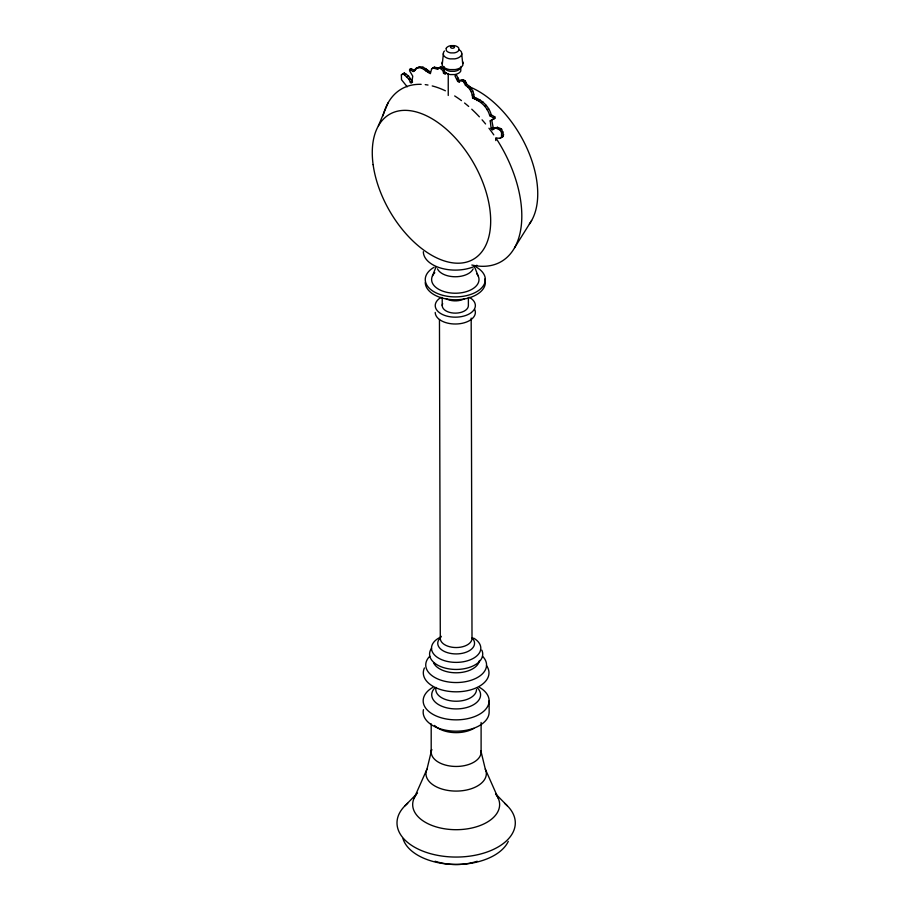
<?xml version="1.0" encoding="UTF-8"?>
<svg xmlns="http://www.w3.org/2000/svg" width="910" height="910" viewBox="0 0 910 910"><rect width="100%" height="100%" fill="white"/><g stroke="black" fill="none" stroke-linecap="round" stroke-linejoin="round"><path stroke-width="1.36" d="M459.152 49.845A9.145 5.278 0 0 1 461.541 52.245L462.849 65.167A10.897 6.29 0 0 1 455.227 69.569L449.688 69.592A10.511 6.063 0 0 1 442.169 65.247L443.545 52.314A9.487 5.471 0 0 1 444.489 51.017M428.235 72.436L429.736 71.572C426.051 69.171 422.058 64.974 417.303 67.704L414.676 70.627L411.104 68.569L409.602 69.433L409.602 70.821L412.742 76.144L411.809 82.548L410.399 82.503L409.034 79.375L404.324 74.734L402.846 73.881L401.367 74.904L401.503 79.705L407.179 86.803M441.816 63.654L442.203 62.051M444.273 68.546L444.239 71.105A8.406 4.857 0 0 0 450.257 74.575L454.682 74.563A8.725 5.039 0 0 0 460.778 71.037L460.813 68.489M461.836 53.633L461.507 55.021A9.487 5.471 0 0 1 454.875 58.854L450.052 58.877A9.145 5.278 0 0 1 443.511 55.1L443.215 53.701M461.086 66.487L460.778 67.772A8.725 5.039 0 0 1 454.682 71.287L450.257 71.298A8.406 4.857 0 0 1 444.239 67.829L443.966 66.555M414.152 798.093L426.983 769.143L431.727 749.624M459.937 80.444L463.44 81.57L465.499 85.347C469.935 88.111 472.517 92.82 472.597 98.041C480.685 101.044 487.385 107.039 489.785 115.729L493.357 117.788L493.357 119.176L494.858 118.3L494.858 116.924L491.286 114.865C488.886 106.174 482.186 100.18 474.099 97.177C474.019 91.956 471.437 87.246 467.001 84.471L464.942 80.706L463.088 79.636L459.937 80.444L459.413 82.389L457.685 81.388L454.989 75.928L456.49 75.064L459.186 80.524L457.685 81.388M501.455 137.421L501.592 132.769L500.113 130.039L495.995 128.173L493.937 128.39L492.56 129.937L491.15 128.356L490.217 120.882L491.718 120.006L493.402 128.697L491.9 129.561M495.779 140.561L495.779 137.956L499.874 138.32L502.957 136.546L503.548 134.816L501.615 129.174L497.497 127.309L493.937 128.39M432.921 68.022L437.46 69.149L438.961 68.284L434.423 67.147L432.921 68.022L431.624 68.876L430.362 73.665C425.698 71.583 421.512 65.418 415.802 68.569L413.174 71.503L409.602 69.433M432.421 276.014L435.947 267.13M445.911 72.663L445.274 74.222L443.545 73.232L443.022 70.684L439.519 67.761L437.46 69.149M378.378 125.864L388.115 102.796M514.537 247.816L531.622 220.516M494.062 129.072L495.438 127.525M404.939 805.851L417.531 793.031M402.868 74.04L404.358 73.016L408.465 75.905L412.56 82.014L411.058 82.89M434.423 67.147L431.624 68.876M401.367 74.904L404.358 73.016M404.324 74.734L405.826 73.869M415.802 68.569L417.303 67.704M418.134 67.738L419.635 66.874M413.174 71.503L414.676 70.627M421.671 68.011L423.173 67.147M406.963 76.77L408.465 75.905M424.367 69.569L425.88 68.705M409.034 79.375L410.535 78.51M426.039 71.162L427.541 70.297M410.399 82.503L411.9 81.638M435.128 68.398L436.629 67.533M438.279 67.966L441.02 66.896L444.524 69.82L443.022 70.684M439.519 67.761L441.02 66.896M441.373 68.83L442.874 67.966M443.545 73.232L445.047 72.356L446.776 73.357M457.059 79.102L458.56 78.237M461.586 80.501L463.088 79.636M463.44 81.57L464.942 80.706M464.68 83.219L466.182 82.344M465.499 85.347L467.001 84.471M467.842 87.292L469.344 86.427M470.038 89.453L471.539 88.577M471.334 91.808L472.836 90.943M472.199 95.141L473.7 94.276M472.597 98.041L474.099 97.177M474.724 99.27L476.226 98.405M476.931 100.544L478.433 99.679M478.592 100.874L480.093 100.009M481.288 102.432L482.789 101.567M484.825 106.243L486.327 105.378M487.157 109.769L488.659 108.893M489.785 115.729L491.286 114.865M493.357 117.788L494.858 116.924M491.15 128.356L492.651 127.491M495.995 128.173L497.497 127.309M498.635 129.186L500.136 128.321M500.113 130.039L501.615 129.174M501.592 132.769L503.093 131.904M502.047 135.681L503.548 134.816M499.874 138.32L502.957 136.546M490.217 120.882L494.858 118.3M495.745 794.009L507.359 805.851M480.889 750.921L485.314 769.143L498.145 798.093M474.667 267.13L478.182 276.014M462.883 61.971L463.224 63.563M471.175 318.09L472.006 638.388A15.857 9.157 0 0 1 454.079 647.465A15.857 9.157 0 0 1 440.827 636.022M439.462 319.512L440.292 638.388M489.136 700.825L489.136 712.143A32.987 19.042 0 0 1 453.988 731.139A32.987 19.042 0 0 1 423.446 709.652M481.106 722.472L481.106 752.047A24.957 14.412 0 0 1 453.976 766.402A24.957 14.412 0 0 1 431.579 749.544M468.377 297.411L468.377 305.589A13.07 7.553 0 0 1 453.601 313.074A13.07 7.553 0 0 1 442.67 303.633M448.243 73.608L448.243 95.459M442.226 297.411L442.226 305.589M431.192 723.871L431.192 752.047M411.104 68.569L411.104 69.956M486.486 665.608A32.84 18.962 0 0 1 458.299 691.782A32.84 18.962 0 0 1 424.435 667.951M481.822 650.138A26.583 15.345 0 0 1 454.409 669.419A26.583 15.345 0 0 1 431.59 648.238M479.445 660.455A23.387 13.502 0 0 1 458.196 672.74A23.387 13.502 0 0 1 433.558 662.776M504.595 803.337A59.139 34.136 0 0 1 495.461 848.427A59.139 34.136 0 0 1 416.837 848.427A59.139 34.136 0 0 1 407.703 803.337M508.28 841.375A53.963 31.156 0 0 1 453.806 864.443A53.963 31.156 0 0 1 403.005 838.724M472.085 637.99A18.405 10.624 0 0 1 456.149 653.926A18.405 10.624 0 0 1 440.212 637.99M473.587 638.092A24.65 14.23 0 0 1 472.802 658.647A24.65 14.23 0 0 1 437.266 657.304A24.65 14.23 0 0 1 441.145 636.863M479.468 687.357A32.987 19.042 0 0 1 479.468 714.282A32.987 19.042 0 0 1 432.83 714.282A32.987 19.042 0 0 1 432.83 687.357M477.306 687.767A24.433 14.105 0 0 1 456.149 708.924A24.433 14.105 0 0 1 434.991 687.767M476.51 689.484A20.361 11.75 0 0 1 454.374 701.189A20.361 11.75 0 0 1 436.095 687.437M473.791 728.432A24.957 14.412 0 0 1 434.536 725.441M485.314 769.143A30.189 17.438 0 0 1 456.149 791.086A30.189 17.438 0 0 1 426.983 769.143M495.552 793.975A43.475 25.105 0 0 1 457.104 829.692A43.475 25.105 0 0 1 415.984 794.987M477.193 861.247A42.087 24.297 0 0 1 435.105 861.247M482.482 656.212A30.405 17.552 0 0 1 456.149 682.545A30.405 17.552 0 0 1 429.816 656.212M469.492 297.388A20.066 11.591 0 0 1 469.492 313.779A20.066 11.591 0 0 1 441.111 313.779A20.066 11.591 0 0 1 441.111 297.388M474.69 309.423A20.066 11.591 0 0 1 457.923 323.903A20.066 11.591 0 0 1 435.23 312.426M464.555 298.662A13.07 7.553 0 0 1 446.059 298.662M484.768 279.029A30.041 17.347 0 0 1 458.253 299.686A30.041 17.347 0 0 1 425.266 282.418M476.544 267.278A30.041 17.347 0 0 1 476.544 291.814A30.041 17.347 0 0 1 434.059 291.814A30.041 17.347 0 0 1 434.059 267.278M476.772 273.762A23.694 13.673 0 0 1 454.272 293.213A23.694 13.673 0 0 1 434.787 272.716M476.908 265.254A31.964 18.45 0 0 1 442.431 268.541A31.964 18.45 0 0 1 423.343 251.661M473.154 268.837A18.473 10.67 0 0 1 455.307 276.754A18.473 10.67 0 0 1 437.46 268.837M454.477 47.115A1.991 1.149 0 0 1 452.509 48.253A1.922 1.115 0 0 1 450.564 47.127M450.507 47.092A1.991 1.149 0 0 1 452.475 45.955M452.475 46.023A1.922 1.115 0 0 1 454.42 47.149M496.132 138.354A99.679 57.546 60 0 1 520.452 231.129A99.679 57.546 60 0 1 471.846 265.026M383.019 115.82A99.679 57.546 60 0 1 421.159 84.334M425.22 84.641A99.679 57.546 60 0 1 427.996 85.04M432.216 85.938A99.679 57.546 60 0 1 445.399 90.795M454.682 95.948A99.679 57.546 60 0 1 461.461 100.612M464.566 103.012A99.679 57.546 60 0 1 468.695 106.459M471.755 109.211A99.679 57.546 60 0 1 479.388 116.844M482.072 119.824A99.679 57.546 60 0 1 485.576 123.953M488.954 128.219A99.679 57.546 60 0 1 493.8 134.885M468.513 86.439A83.731 48.344 60 0 1 527.334 149.069A83.731 48.344 60 0 1 529.404 223.951M446.241 48.31L446.218 50.266A6.404 3.697 0 0 0 450.791 52.905L454.17 52.894A6.643 3.833 0 0 0 458.811 50.209L458.833 48.264A6.404 3.697 0 0 0 454.261 45.625L450.882 45.636A6.643 3.833 0 0 0 446.241 48.31M373.123 164.642A83.731 48.344 60 0 0 469.321 261.204A83.731 48.344 60 0 0 451.974 134.475A83.731 48.344 60 0 0 373.123 164.642"/></g></svg>
